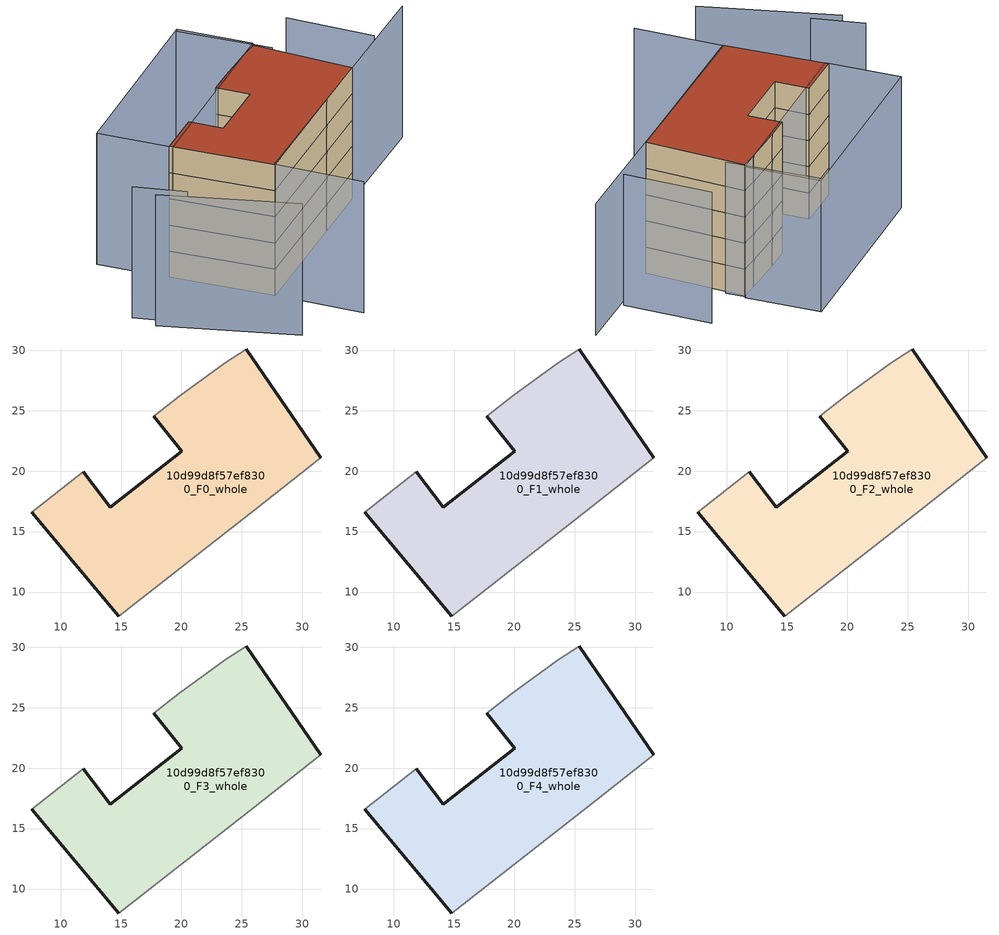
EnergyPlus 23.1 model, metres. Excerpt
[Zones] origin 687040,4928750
10d99d8f57ef8300_F0_whole
 floor ground (EU_floor_Construction): 25.34,30.11 31.54,21.11 26.02,16.78 14.82,8.01 7.59,16.59 11.87,19.95 14.12,17.02 20.02,21.66 17.7,24.53 19.83,26.21 23.61,28.96 z0
 wall outside (EU_wall_Construction): 31.54,21.11 25.34,30.11 / 17.7,24.53 20.02,21.66 14.12,17.02 11.87,19.95 / 7.59,16.59 14.82,8.01 z0:3
 wall adiabatic (EU_wall_Construction): 25.34,30.11 23.61,28.96 19.83,26.21 17.7,24.53 / 11.87,19.95 7.59,16.59 / 14.82,8.01 26.02,16.78 31.54,21.11 z0:3
10d99d8f57ef8300_F1_whole
 floor to 10d99d8f57ef8300_F0_whole (EU_floor_Construction): 25.34,30.11 31.54,21.11 26.02,16.78 14.82,8.01 7.59,16.59 11.87,19.95 14.12,17.02 20.02,21.66 17.7,24.53 19.83,26.21 23.61,28.96 z3
 wall outside (EU_wall_Construction): 31.54,21.11 25.34,30.11 / 17.7,24.53 20.02,21.66 14.12,17.02 11.87,19.95 / 7.59,16.59 14.82,8.01 z3:6
 wall adiabatic (EU_wall_Construction): 25.34,30.11 23.61,28.96 19.83,26.21 17.7,24.53 / 11.87,19.95 7.59,16.59 / 14.82,8.01 26.02,16.78 31.54,21.11 z3:6
10d99d8f57ef8300_F2_whole
 floor to 10d99d8f57ef8300_F1_whole (EU_floor_Construction): 25.34,30.11 31.54,21.11 26.02,16.78 14.82,8.01 7.59,16.59 11.87,19.95 14.12,17.02 20.02,21.66 17.7,24.53 19.83,26.21 23.61,28.96 z6
 wall outside (EU_wall_Construction): 31.54,21.11 25.34,30.11 / 17.7,24.53 20.02,21.66 14.12,17.02 11.87,19.95 / 7.59,16.59 14.82,8.01 z6:9
 wall adiabatic (EU_wall_Construction): 25.34,30.11 23.61,28.96 19.83,26.21 17.7,24.53 / 11.87,19.95 7.59,16.59 / 14.82,8.01 26.02,16.78 31.54,21.11 z6:9
10d99d8f57ef8300_F3_whole
 floor to 10d99d8f57ef8300_F2_whole (EU_floor_Construction): 25.34,30.11 31.54,21.11 26.02,16.78 14.82,8.01 7.59,16.59 11.87,19.95 14.12,17.02 20.02,21.66 17.7,24.53 19.83,26.21 23.61,28.96 z9
 wall outside (EU_wall_Construction): 31.54,21.11 25.34,30.11 / 17.7,24.53 20.02,21.66 14.12,17.02 11.87,19.95 / 7.59,16.59 14.82,8.01 z9:12
 wall adiabatic (EU_wall_Construction): 25.34,30.11 23.61,28.96 19.83,26.21 17.7,24.53 / 11.87,19.95 7.59,16.59 / 14.82,8.01 26.02,16.78 31.54,21.11 z9:12
10d99d8f57ef8300_F4_whole
 floor to 10d99d8f57ef8300_F3_whole (EU_floor_Construction): 25.34,30.11 31.54,21.11 26.02,16.78 14.82,8.01 7.59,16.59 11.87,19.95 14.12,17.02 20.02,21.66 17.7,24.53 19.83,26.21 23.61,28.96 z12
 wall outside (EU_wall_Construction): 31.54,21.11 25.34,30.11 / 17.7,24.53 20.02,21.66 14.12,17.02 11.87,19.95 / 7.59,16.59 14.82,8.01 z12:15
 wall adiabatic (EU_wall_Construction): 25.34,30.11 23.61,28.96 19.83,26.21 17.7,24.53 / 11.87,19.95 7.59,16.59 / 14.82,8.01 26.02,16.78 31.54,21.11 z12:15
 roof outside (EU_roof_Construction): 26.02,16.78 31.54,21.11 25.34,30.11 23.61,28.96 19.83,26.21 17.7,24.53 20.02,21.66 14.12,17.02 11.87,19.95 7.59,16.59 14.82,8.01 z15
shading: 1.39,8.77 13.06,-0.3 / 0.25,11.39 4.45,7.7 / 20.66,0.51 14.77,8.09 / 14.77,8.09 42.24,29.46 / 36.77,25.68 31.06,33.28 / 26.75,28.73 20.17,36.56 / 2.75,22.55 20.47,36.82 / 20.47,36.82 25.55,30.52 / 25.55,30.52 7.82,16.25 / 7.82,16.25 2.75,22.55 z0:15
[Building]
EU S2 Campaign: North Axis=0; Terrain=City; Solar Distribution=FullExterior
[Site:Location]
Bologna: Latitude=44.5; Longitude=11.25; Time Zone=1; Elevation=37
[SizingPeriod:WeatherFileDays]
AnnualSizingPeriod: Begin Month=1; Begin Day of Month=1; End Month=12; End Day of Month=31; Day of Week for Start Day=Monday; Use Weather File Daylight Saving Period=No; Use Weather File Rain and Snow Indicators=No
[MATERIAL]
EU_InternalMass_Material: Roughness=MediumRough; Thickness=0.1; Conductivity=1; Density=1800; Specific Heat=900; Thermal Absorptance=0.9; Solar Absorptance=0.7; Visible Absorptance=0.7
[MATERIAL:NOMASS] Roughness=MediumRough; Thermal Absorptance=0.9; Solar Absorptance=0.7; Visible Absorptance=0.7
Name | Thermal Resistance
EU_wall_NoMass | 0.905828
EU_roof_NoMass | 0.37593
EU_floor_NoMass | 0.67114
[CONSTRUCTION]
EU_wall_Construction: EU_wall_NoMass
EU_roof_Construction: EU_roof_NoMass
EU_floor_Construction: EU_floor_NoMass
EU_InternalMass_Construction: EU_InternalMass_Material
[ZONE] Type=1; Multiplier=1; Ceiling Height=autocalculate; Floor Area=autocalculate; Part of Total Floor Area=Yes
Name | Volume
10d99d8f57ef8300_F0_whole | 648.478
10d99d8f57ef8300_F1_whole; 10d99d8f57ef8300_F2_whole; 10d99d8f57ef8300_F3_whole; 10d99d8f57ef8300_F4_whole | 648.48
[INTERNALMASS] Construction=EU_InternalMass_Construction; Surface Area=216.16
Name | Zone or ZoneList
10d99d8f57ef8300_F0_whole_EU_InternalMass | 10d99d8f57ef8300_F0_whole
10d99d8f57ef8300_F1_whole_EU_InternalMass | 10d99d8f57ef8300_F1_whole
10d99d8f57ef8300_F2_whole_EU_InternalMass | 10d99d8f57ef8300_F2_whole
10d99d8f57ef8300_F3_whole_EU_InternalMass | 10d99d8f57ef8300_F3_whole
10d99d8f57ef8300_F4_whole_EU_InternalMass | 10d99d8f57ef8300_F4_whole
[OTHEREQUIPMENT] Fuel Type=Electricity; Design Level Calculation Method=Watts/Area; Power per Zone Floor Area=1; Fraction Latent=0; Fraction Radiant=0; Fraction Lost=0; Carbon Dioxide Generation Rate=0; EndUse Subcategory=EU_Step8_InternalGains
Name | Zone or ZoneList or Space or SpaceList | Schedule
EU_Step8_InternalGain_10d99d8f57ef8300_F0_whole_f000 | 10d99d8f57ef8300_F0_whole | EU_Step8_GainSchedule_10d99d8f57ef8300_F0_whole_f000
EU_Step8_InternalGain_10d99d8f57ef8300_F1_whole_f000 | 10d99d8f57ef8300_F1_whole | EU_Step8_GainSchedule_10d99d8f57ef8300_F1_whole_f000
EU_Step8_InternalGain_10d99d8f57ef8300_F2_whole_f000 | 10d99d8f57ef8300_F2_whole | EU_Step8_GainSchedule_10d99d8f57ef8300_F2_whole_f000
EU_Step8_InternalGain_10d99d8f57ef8300_F3_whole_f000 | 10d99d8f57ef8300_F3_whole | EU_Step8_GainSchedule_10d99d8f57ef8300_F3_whole_f000
EU_Step8_InternalGain_10d99d8f57ef8300_F4_whole_f000 | 10d99d8f57ef8300_F4_whole | EU_Step8_GainSchedule_10d99d8f57ef8300_F4_whole_f000
[ZONEVENTILATION:DESIGNFLOWRATE] Schedule=EU_AlwaysOn; Design Flow Rate Calculation Method=AirChanges/Hour; Air Changes per Hour=0.73129; Ventilation Type=Natural; Fan Pressure Rise=0; Fan Total Efficiency=1; Constant Term Coefficient=1; Temperature Term Coefficient=0; Velocity Term Coefficient=0; Velocity Squared Term Coefficient=0; Minimum Indoor Temperature=-100; Maximum Indoor Temperature=100; Delta Temperature=-100; Minimum Outdoor Temperature=-100; Maximum Outdoor Temperature=100; Maximum Wind Speed=40
Name | Zone or ZoneList or Space or SpaceList
EU_ConstantAir_10d99d8f57ef8300_F0_whole | 10d99d8f57ef8300_F0_whole
EU_ConstantAir_10d99d8f57ef8300_F1_whole | 10d99d8f57ef8300_F1_whole
EU_ConstantAir_10d99d8f57ef8300_F2_whole | 10d99d8f57ef8300_F2_whole
EU_ConstantAir_10d99d8f57ef8300_F3_whole | 10d99d8f57ef8300_F3_whole
EU_ConstantAir_10d99d8f57ef8300_F4_whole | 10d99d8f57ef8300_F4_whole
[HVACTEMPLATE:THERMOSTAT] Constant Heating Setpoint=20; Constant Cooling Setpoint=50
EU_HeatOnly_10d99d8f57ef8300_F0_whole; EU_HeatOnly_10d99d8f57ef8300_F1_whole; EU_HeatOnly_10d99d8f57ef8300_F2_whole; EU_HeatOnly_10d99d8f57ef8300_F3_whole; EU_HeatOnly_10d99d8f57ef8300_F4_whole
[HVACTEMPLATE:ZONE:IDEALLOADSAIRSYSTEM] System Availability Schedule=EU_AlwaysOn; Maximum Heating Supply Air Temperature=50; Minimum Cooling Supply Air Temperature=13; Maximum Heating Supply Air Humidity Ratio=0.0156; Minimum Cooling Supply Air Humidity Ratio=0.0077; Heating Limit=NoLimit; Cooling Limit=NoLimit; Heating Availability Schedule=EU_AlwaysOn; Cooling Availability Schedule=EU_CoolingOff; Dehumidification Control Type=ConstantSensibleHeatRatio; Cooling Sensible Heat Ratio=0.7; Dehumidification Setpoint=60; Humidification Control Type=None; Humidification Setpoint=30; Outdoor Air Method=None; Outdoor Air Flow Rate per Person=0.00944; Outdoor Air Flow Rate per Zone Floor Area=0; Outdoor Air Flow Rate per Zone=0; Demand Controlled Ventilation Type=None; Outdoor Air Economizer Type=NoEconomizer; Heat Recovery Type=None; Sensible Heat Recovery Effectiveness=0.7; Latent Heat Recovery Effectiveness=0.65
Name | Template Thermostat
10d99d8f57ef8300_F0_whole | EU_HeatOnly_10d99d8f57ef8300_F0_whole
10d99d8f57ef8300_F1_whole | EU_HeatOnly_10d99d8f57ef8300_F1_whole
10d99d8f57ef8300_F2_whole | EU_HeatOnly_10d99d8f57ef8300_F2_whole
10d99d8f57ef8300_F3_whole | EU_HeatOnly_10d99d8f57ef8300_F3_whole
10d99d8f57ef8300_F4_whole | EU_HeatOnly_10d99d8f57ef8300_F4_whole
[SIZING:ZONE] Zone Cooling Design Supply Air Temperature Input Method=SupplyAirTemperature; Zone Cooling Design Supply Air Temperature=13; Zone Heating Design Supply Air Temperature Input Method=SupplyAirTemperature; Zone Heating Design Supply Air Temperature=50; Zone Cooling Design Supply Air Humidity Ratio=0.008; Zone Heating Design Supply Air Humidity Ratio=0.008; Cooling Design Air Flow Method=DesignDay; Cooling Design Air Flow Rate=0; Cooling Minimum Air Flow per Zone Floor Area=0.000762; Cooling Minimum Air Flow=0; Cooling Minimum Air Flow Fraction=0.2; Heating Design Air Flow Method=DesignDay; Heating Design Air Flow Rate=0; Heating Maximum Air Flow per Zone Floor Area=0.002032; Heating Maximum Air Flow=0.141576; Heating Maximum Air Flow Fraction=0.3; Account for Dedicated Outdoor Air System=No; Dedicated Outdoor Air System Control Strategy=NeutralSupplyAir; Dedicated Outdoor Air Low Setpoint Temperature for Design=autosize; Dedicated Outdoor Air High Setpoint Temperature for Design=autosize; Zone Load Sizing Method=Sensible Load Only No Latent Load; Zone Latent Cooling Design Supply Air Humidity Ratio Input Method=HumidityRatioDifference; Zone Cooling Design Supply Air Humidity Ratio Difference=0.005; Zone Latent Heating Design Supply Air Humidity Ratio Input Method=HumidityRatioDifference; Zone Humidification Design Supply Air Humidity Ratio Difference=0.005
10d99d8f57ef8300_F0_whole; 10d99d8f57ef8300_F1_whole; 10d99d8f57ef8300_F2_whole; 10d99d8f57ef8300_F3_whole; 10d99d8f57ef8300_F4_whole
[SCHEDULE:CONSTANT]
Name | Hourly Value
EU_AlwaysOn | 1
EU_CoolingOff | 0
[SCHEDULE:FILE] Column Number=1; Rows to Skip at Top=0; Number of Hours of Data=8760; Column Separator=Comma; Interpolate to Timestep=No; Minutes per Item=60; Adjust Schedule for Daylight Savings=Yes
Name | File
EU_Step8_GainSchedule_10d99d8f57ef8300_F0_whole_f000 | ../../schedules/10d99d8f57ef8300/10d99d8f57ef8300_F0_whole_f000_gain.csv
EU_Step8_GainSchedule_10d99d8f57ef8300_F1_whole_f000 | ../../schedules/10d99d8f57ef8300/10d99d8f57ef8300_F1_whole_f000_gain.csv
EU_Step8_GainSchedule_10d99d8f57ef8300_F2_whole_f000 | ../../schedules/10d99d8f57ef8300/10d99d8f57ef8300_F2_whole_f000_gain.csv
EU_Step8_GainSchedule_10d99d8f57ef8300_F3_whole_f000 | ../../schedules/10d99d8f57ef8300/10d99d8f57ef8300_F3_whole_f000_gain.csv
EU_Step8_GainSchedule_10d99d8f57ef8300_F4_whole_f000 | ../../schedules/10d99d8f57ef8300/10d99d8f57ef8300_F4_whole_f000_gain.csv
